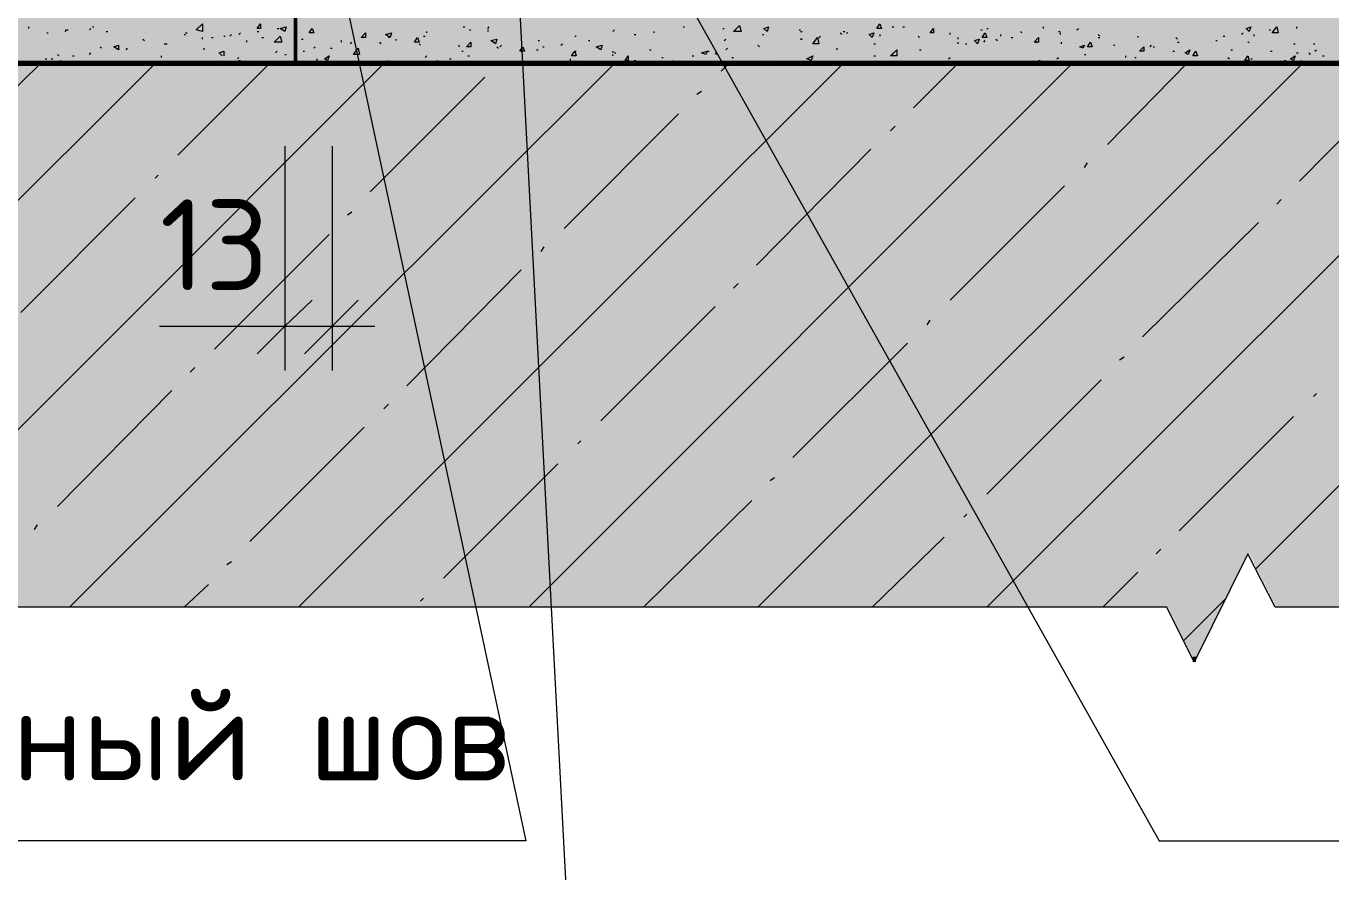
# Model space of a CAD drawing. Header units: millimetres. Extents: x -84737 to 172119, y -43083 to 59399.
# Drawn here: x -75703 to -72084, y -28638 to -26294 of the extents above; entities that cross this region are included whole.
import ezdxf

# ---------------------------------------------------------------- set-up
doc = ezdxf.new("R2010")
doc.units = ezdxf.units.MM
doc.layers.add('PDF _Геометрия', color=7, linetype='Continuous')
doc.layers.add('PDF _Текст', color=7, linetype='Continuous')
doc.layers.add('PDF _Сплошная заливка', color=7, linetype='Continuous', true_color=0xffffff)
doc.styles.add('PDF ISOCPEUR', font='isocpeur.ttf')

msp = doc.modelspace()

# ---------------------------------------------------------------- hatches: boundary and pattern name
at = {"layer": 'PDF _Сплошная заливка', "transparency": 33554559}
for points in [[(-74956, -26198.9), (-74985.6, -26198.9), (-74985.6, -25898.4), (-75226.8, -25898.4), (-76208.8, -25915.3), (-76450.1, -25919.6), (-77677.5, -25940.7), (-77677.5, -26397.8), (-74956, -26397.8)], [(-65864.4, -26296.3), (-65966, -26245.5), (-74956, -26245.5), (-74956, -26397.8), (-65864.4, -26397.8)], [(-72238.6, -27904.6), (-65864.4, -27904.6), (-65864.4, -26397.8), (-77677.5, -26397.8), (-77677.5, -26668.7), (-77664.8, -26668.7), (-77529.4, -26736.4), (-77533.6, -26740.7), (-77829.9, -26888.8), (-77677.5, -26965), (-77677.5, -27904.6), (-72534.9, -27904.6), (-72534.9, -27913.1), (-72530.7, -27913.1), (-72530.7, -27921.6), (-72526.5, -27921.6), (-72526.5, -27930), (-72522.2, -27930), (-72522.2, -27938.5), (-72518, -27938.5), (-72518, -27947), (-72513.8, -27947), (-72513.8, -27955.4), (-72509.5, -27955.4), (-72509.5, -27963.9), (-72505.3, -27963.9), (-72505.3, -27972.4), (-72501.1, -27972.4), (-72501.1, -27980.8), (-72496.8, -27980.8), (-72496.8, -27989.3), (-72492.6, -27989.3), (-72492.6, -27997.8), (-72488.4, -27997.8), (-72488.4, -28006.2), (-72484.1, -28006.2), (-72484.1, -28014.7), (-72479.9, -28014.7), (-72479.9, -28023.2), (-72475.7, -28023.2), (-72475.7, -28031.6), (-72471.4, -28031.6), (-72471.4, -28040.1), (-72467.2, -28040.1), (-72467.2, -28048.5), (-72458.7, -28044.3), (-72314.8, -27756.5), (-72310.6, -27756.5), (-72306.4, -27760.7), (-72306.4, -27769.2), (-72302.1, -27769.2), (-72302.1, -27777.7), (-72297.9, -27777.7), (-72297.9, -27786.1), (-72293.7, -27786.1), (-72293.7, -27794.6), (-72289.4, -27794.6), (-72289.4, -27803.1), (-72285.2, -27803.1), (-72285.2, -27811.5), (-72281, -27811.5), (-72281, -27820), (-72276.7, -27820), (-72276.7, -27828.5), (-72272.5, -27828.5), (-72272.5, -27836.9), (-72268.3, -27836.9), (-72268.3, -27845.4), (-72264, -27845.4), (-72264, -27853.8), (-72259.8, -27853.8), (-72259.8, -27862.3), (-72255.6, -27862.3), (-72255.6, -27870.8), (-72251.3, -27870.8), (-72251.3, -27879.2), (-72247.1, -27879.2), (-72247.1, -27887.7), (-72242.9, -27887.7), (-72242.9, -27896.2), (-72238.6, -27896.2)]]:
    msp.add_hatch(color=256, dxfattribs=at).paths.add_polyline_path(points)

# ---------------------------------------------------------------- linework, layer by layer
at = {"layer": 'PDF _Геометрия', "lineweight": 9}
for points in [[(-74913.6, -25771.4), (-74316.8, -28552.2), (-74532.7, -28552.2), (-80534.5, -28552.2)], [(-74342.2, -26097.3), (-74164.5, -29466.5), (-74532.7, -29466.5), (-80534.5, -29466.5)], [(-73868.2, -26224.3), (-72560.3, -28552.2), (-66562.8, -28552.2)], [(-75696.7, -26296.3), (-75696.7, -26300.5)], [(-75595.1, -26309), (-75590.8, -26304.7), (-75586.6, -26304.7)], [(-75527.4, -26304.7), (-75523.1, -26300.5)], [(-75518.9, -26296.3), (-75514.7, -26296.3)], [(-75480.8, -26309), (-75476.6, -26309)], [(-75061.8, -26309), (-75057.5, -26309)], [(-75006.7, -26300.5), (-75002.5, -26300.5)], [(-74854.4, -26296.3), (-74854.4, -26296.3)], [(-74592, -26313.2), (-74592, -26309)], [(-74490.4, -26296.3), (-74486.1, -26296.3)], [(-74473.4, -26304.7), (-74469.2, -26304.7)], [(-74422.7, -26300.5), (-74418.4, -26296.3)], [(-74422.7, -26304.7), (-74422.7, -26309)], [(-74075.6, -26309), (-74071.3, -26304.7)], [(-73961.3, -26313.2), (-73961.3, -26309)], [(-73885.1, -26300.5), (-73885.1, -26300.5)], [(-73880.9, -26296.3), (-73876.7, -26296.3)], [(-73770.8, -26300.5), (-73766.6, -26300.5)], [(-73720, -26304.7), (-73720, -26304.7)], [(-73660.8, -26304.7), (-73660.8, -26304.7)], [(-73559.2, -26304.7), (-73555, -26304.7)], [(-73555, -26309), (-73550.7, -26309)], [(-73436.5, -26309), (-73432.2, -26309)], [(-73301, -26296.3), (-73296.8, -26296.3)], [(-73271.4, -26296.3), (-73267.2, -26296.3)], [(-73161.3, -26300.5), (-73161.3, -26300.5)], [(-73055.5, -26304.7), (-73051.3, -26304.7)], [(-73038.6, -26300.5), (-73034.4, -26300.5)], [(-72945.5, -26309), (-72941.3, -26313.2)], [(-72882, -26296.3), (-72882, -26300.5)], [(-72839.7, -26309), (-72835.4, -26309)], [(-72788.9, -26304.7), (-72784.6, -26300.5)], [(-72518, -26296.3), (-72518, -26296.3)], [(-72255.6, -26304.7), (-72251.3, -26304.7)], [(-72179.4, -26296.3), (-72179.4, -26300.5)], [(-72103.2, -26309), (-72103.2, -26309)], [(-75645.9, -26313.2), (-75641.6, -26313.2)], [(-75628.9, -26317.4), (-75628.9, -26317.4)], [(-75379.2, -26330.1), (-75375, -26334.4)], [(-75370.7, -26313.2), (-75370.7, -26313.2)], [(-75320, -26342.8), (-75315.7, -26342.8), (-75311.5, -26342.8)], [(-75264.9, -26317.4), (-75260.7, -26317.4)], [(-75260.7, -26313.2), (-75256.5, -26313.2)], [(-75214.1, -26330.1), (-75214.1, -26325.9)], [(-75188.7, -26325.9), (-75184.5, -26325.9)], [(-75154.9, -26321.7), (-75150.7, -26321.7)], [(-75138, -26321.7), (-75133.7, -26317.4)], [(-75112.6, -26317.4), (-75108.3, -26313.2)], [(-75091.4, -26334.4), (-75091.4, -26338.6)], [(-75049.1, -26325.9), (-75044.8, -26325.9)], [(-74972.9, -26317.4), (-74972.9, -26317.4)], [(-74939, -26330.1), (-74934.8, -26330.1)], [(-74829, -26334.4), (-74829, -26338.6)], [(-74803.6, -26342.8), (-74799.4, -26338.6)], [(-74727.4, -26338.6), (-74727.4, -26338.6)], [(-74723.2, -26338.6), (-74718.9, -26342.8)], [(-74697.8, -26325.9), (-74693.5, -26321.7)], [(-74676.6, -26334.4), (-74676.6, -26330.1)], [(-74613.1, -26342.8), (-74608.9, -26347.1)], [(-74600.4, -26321.7), (-74596.2, -26321.7)], [(-74541.2, -26325.9), (-74541.2, -26325.9)], [(-74283, -26334.4), (-74278.7, -26334.4)], [(-74219.5, -26347.1), (-74215.3, -26342.8)], [(-74181.4, -26321.7), (-74177.2, -26321.7)], [(-74143.3, -26334.4), (-74139.1, -26334.4)], [(-74016.3, -26317.4), (-74012.1, -26317.4)], [(-73838.6, -26325.9), (-73838.6, -26325.9)], [(-73766.6, -26334.4), (-73762.4, -26330.1)], [(-73660.8, -26317.4), (-73656.6, -26317.4)], [(-73504.2, -26325.9), (-73500, -26321.7)], [(-73444.9, -26313.2), (-73440.7, -26317.4)], [(-73428, -26313.2), (-73423.8, -26313.2)], [(-73351.8, -26342.8), (-73347.6, -26342.8)], [(-73334.9, -26317.4), (-73334.9, -26321.7)], [(-73246, -26330.1), (-73246, -26330.1)], [(-73229.1, -26321.7), (-73224.8, -26325.9)], [(-73140.2, -26317.4), (-73140.2, -26313.2)], [(-73119, -26325.9), (-73119, -26330.1)], [(-73119, -26338.6), (-73119, -26342.8)], [(-73097.9, -26342.8), (-73093.6, -26342.8)], [(-73047.1, -26338.6), (-73042.8, -26334.4)], [(-73013.2, -26330.1), (-73009, -26334.4)], [(-73000.5, -26317.4), (-73000.5, -26321.7)], [(-72970.9, -26325.9), (-72966.6, -26325.9)], [(-72903.2, -26338.6), (-72898.9, -26338.6)], [(-72835.4, -26313.2), (-72835.4, -26317.4)], [(-72831.2, -26342.8), (-72831.2, -26338.6)], [(-72793.1, -26342.8), (-72793.1, -26342.8)], [(-72729.6, -26317.4), (-72725.4, -26321.7)], [(-72729.6, -26325.9), (-72725.4, -26325.9)], [(-72623.8, -26313.2), (-72623.8, -26313.2)], [(-72619.6, -26321.7), (-72619.6, -26325.9)], [(-72513.8, -26325.9), (-72509.5, -26330.1)], [(-72509.5, -26338.6), (-72505.3, -26338.6)], [(-72416.4, -26338.6), (-72416.4, -26338.6)], [(-72403.7, -26334.4), (-72399.5, -26334.4)], [(-72382.6, -26321.7), (-72378.3, -26321.7)], [(-72331.8, -26317.4), (-72327.5, -26313.2)], [(-72314.8, -26338.6), (-72310.6, -26338.6)], [(-72297.9, -26317.4), (-72297.9, -26321.7)], [(-72293.7, -26338.6), (-72293.7, -26338.6)], [(-72209, -26321.7), (-72209, -26321.7)], [(-72187.9, -26342.8), (-72183.6, -26342.8)], [(-72132.8, -26342.8), (-72128.6, -26342.8)], [(-75616.2, -26372.4), (-75612, -26376.7)], [(-75573.9, -26376.7), (-75569.7, -26376.7)], [(-75527.4, -26372.4), (-75523.1, -26368.2)], [(-75497.7, -26351.3), (-75493.5, -26355.5)], [(-75442.7, -26359.8), (-75442.7, -26359.8)], [(-75425.8, -26359.8), (-75421.5, -26355.5)], [(-75391.9, -26351.3), (-75391.9, -26351.3)], [(-75328.4, -26376.7), (-75328.4, -26380.9)], [(-75209.9, -26355.5), (-75209.9, -26359.8)], [(-75159.1, -26376.7), (-75167.6, -26368.2), (-75154.9, -26364), (-75154.9, -26376.7)], [(-75116.8, -26385.1), (-75112.6, -26380.9)], [(-75011, -26368.2), (-75006.7, -26364)], [(-74985.6, -26372.4), (-74981.4, -26372.4)], [(-74934.8, -26364), (-74930.6, -26364)], [(-74905.2, -26355.5), (-74900.9, -26351.3)], [(-74858.6, -26355.5), (-74854.4, -26355.5)], [(-74778.2, -26368.2), (-74778.2, -26368.2)], [(-74659.7, -26347.1), (-74659.7, -26347.1)], [(-74596.2, -26380.9), (-74592, -26376.7)], [(-74503.1, -26347.1), (-74503.1, -26351.3)], [(-74494.6, -26364), (-74490.4, -26364)], [(-74477.7, -26376.7), (-74473.4, -26376.7)], [(-74397.3, -26351.3), (-74393, -26355.5)], [(-74397.3, -26368.2), (-74397.3, -26368.2)], [(-74388.8, -26351.3), (-74384.6, -26347.1)], [(-74287.2, -26359.8), (-74283, -26359.8)], [(-74270.3, -26351.3), (-74266, -26351.3)], [(-74181.4, -26364), (-74177.2, -26364)], [(-74075.6, -26364), (-74075.6, -26368.2)], [(-74075.6, -26376.7), (-74075.6, -26372.4)], [(-74071.3, -26368.2), (-74067.1, -26368.2)], [(-73974, -26359.8), (-73969.8, -26359.8)], [(-73961.3, -26372.4), (-73961.3, -26372.4)], [(-73957.1, -26347.1), (-73957.1, -26347.1)], [(-73940.1, -26380.9), (-73935.9, -26380.9)], [(-73868.2, -26347.1), (-73868.2, -26347.1)], [(-73855.5, -26376.7), (-73851.3, -26376.7)], [(-73813.2, -26364), (-73808.9, -26364)], [(-73792, -26368.2), (-73787.8, -26372.4)], [(-73762.4, -26359.8), (-73758.1, -26355.5)], [(-73745.4, -26380.9), (-73741.2, -26380.9)], [(-73682, -26347.1), (-73682, -26347.1)], [(-73673.5, -26347.1), (-73669.3, -26351.3)], [(-73559.2, -26372.4), (-73559.2, -26372.4)], [(-73453.4, -26359.8), (-73453.4, -26355.5)], [(-73356, -26380.9), (-73356, -26380.9)], [(-73351.8, -26376.7), (-73347.6, -26376.7)], [(-73301, -26372.4), (-73296.8, -26368.2)], [(-73237.5, -26359.8), (-73237.5, -26359.8)], [(-73224.8, -26359.8), (-73220.6, -26359.8)], [(-73144.4, -26385.1), (-73140.2, -26380.9)], [(-73038.6, -26368.2), (-73038.6, -26368.2)], [(-72937, -26355.5), (-72937, -26355.5)], [(-72843.9, -26385.1), (-72839.7, -26380.9)], [(-72767.7, -26372.4), (-72763.5, -26372.4)], [(-72687.3, -26347.1), (-72683.1, -26347.1)], [(-72653.4, -26376.7), (-72653.4, -26380.9)], [(-72636.5, -26355.5), (-72636.5, -26355.5)], [(-72628, -26380.9), (-72623.8, -26380.9)], [(-72585.7, -26351.3), (-72581.5, -26347.1)], [(-72577.3, -26351.3), (-72573, -26351.3)], [(-72534.9, -26359.8), (-72534.9, -26359.8)], [(-72522.2, -26364), (-72518, -26364)], [(-72467.2, -26355.5), (-72467.2, -26355.5)], [(-72416.4, -26351.3), (-72416.4, -26351.3)], [(-72369.9, -26380.9), (-72365.6, -26385.1)], [(-72361.4, -26359.8), (-72357.2, -26359.8)], [(-72251.3, -26364), (-72251.3, -26364)], [(-72251.3, -26364), (-72247.1, -26364)], [(-72179.4, -26368.2), (-72175.2, -26368.2)], [(-72145.5, -26368.2), (-72141.3, -26372.4)], [(-72128.6, -26364), (-72124.4, -26359.8)], [(-72107.4, -26376.7), (-72103.2, -26376.7)], [(-76856.4, -27904.6), (-75345.4, -26397.8)], [(-76217.3, -27904.6), (-74710.5, -26397.8)], [(-75819.4, -26550.2), (-75662.8, -26397.8)], [(-75700.9, -26393.6), (-75696.7, -26393.6)], [(-75650.1, -26385.1), (-75645.9, -26385.1)], [(-75633.2, -26385.1), (-75628.9, -26385.1)], [(-75616.2, -26397.8), (-75607.8, -26389.4), (-75607.8, -26397.8)], [(-75582.4, -27904.6), (-74071.3, -26397.8)], [(-75446.9, -26397.8), (-75446.9, -26397.8)], [(-75281.9, -26651.8), (-75027.9, -26397.8)], [(-75218.4, -26397.8), (-75214.1, -26393.6)], [(-75112.6, -26389.4), (-75108.3, -26389.4)], [(-74947.5, -27904.6), (-73436.5, -26397.8)], [(-74896.7, -26385.1), (-74896.7, -26389.4)], [(-74697.8, -26393.6), (-74697.8, -26389.4)], [(-74575, -26397.8), (-74570.8, -26393.6), (-74570.8, -26397.8), (-74562.3, -26389.4), (-74562.3, -26397.8)], [(-74528.5, -26385.1), (-74524.2, -26385.1)], [(-74308.4, -27904.6), (-72801.6, -26397.8)], [(-74194.1, -26385.1), (-74194.1, -26389.4)], [(-74181.4, -26389.4), (-74181.4, -26389.4)], [(-74016.3, -26389.4), (-74012.1, -26389.4)], [(-73910.5, -26389.4), (-73906.3, -26393.6)], [(-73893.6, -26397.8), (-73889.3, -26389.4), (-73885.1, -26397.8)], [(-73775.1, -26419), (-73753.9, -26397.8)], [(-73673.5, -27904.6), (-72162.5, -26397.8)], [(-73660.8, -26385.1), (-73660.8, -26385.1)], [(-73635.4, -26385.1), (-73635.4, -26385.1)], [(-73529.6, -26389.4), (-73525.3, -26393.6)], [(-73483, -26393.6), (-73478.8, -26393.6)], [(-73419.5, -26393.6), (-73415.3, -26397.8)], [(-73250.2, -26397.8), (-73246, -26397.8)], [(-73241.8, -26520.6), (-73119, -26397.8)], [(-73237.5, -26397.8), (-73229.1, -26393.6), (-73229.1, -26397.8)], [(-73076.7, -26397.8), (-73072.5, -26393.6), (-73072.5, -26397.8)], [(-73038.6, -27904.6), (-71527.6, -26397.8)], [(-72894.7, -26389.4), (-72890.5, -26389.4)], [(-72729.6, -26393.6), (-72729.6, -26393.6)], [(-72704.2, -26622.2), (-72484.1, -26397.8)], [(-72382.6, -26397.8), (-72382.6, -26393.6)], [(-72306.4, -26385.1), (-72302.1, -26385.1)], [(-72293.7, -27798.8), (-70892.7, -26397.8)], [(-72213.3, -26389.4), (-72209, -26389.4)], [(-72170.9, -26397.8), (-72166.7, -26389.4), (-72166.7, -26397.8)], [(-72170.9, -26723.8), (-71853.5, -26402.1)], [(-74748.6, -26753.4), (-74431.1, -26435.9)], [(-73842.8, -26482.5), (-73830.1, -26474)], [(-74211, -26855), (-73893.6, -26537.5)], [(-73305.3, -26584.1), (-73292.6, -26571.4)], [(-74985.6, -26626.4), (-74985.6, -27125.8), (-74985.6, -27248.6)], [(-74854.4, -26626.4), (-74854.4, -27125.8), (-74854.4, -27248.6)], [(-73677.7, -26956.5), (-73360.3, -26634.9)], [(-75345.4, -26715.3), (-75336.9, -26706.8)], [(-72767.7, -26685.7), (-72759.3, -26673)], [(-73140.2, -27053.9), (-72822.7, -26736.4)], [(-75717.8, -27087.8), (-75400.4, -26770.3)], [(-72234.4, -26787.2), (-72221.7, -26774.5)], [(-74812, -26816.9), (-74799.4, -26808.4)], [(-72606.9, -27155.5), (-72285.2, -26838)], [(-75180.3, -27189.3), (-74862.8, -26871.9)], [(-74274.5, -26918.4), (-74266, -26905.8)], [(-74647, -27290.9), (-74329.5, -26969.2)], [(-73741.2, -27020), (-73728.5, -27007.3)], [(-74109.4, -27388.3), (-73792, -27070.8)], [(-75332.7, -27125.8), (-75061.8, -27125.8), (-74922.1, -27125.8)], [(-75108.3, -27125.8), (-74735.9, -27125.8)], [(-73203.7, -27121.6), (-73195.2, -27108.9)], [(-73576.1, -27489.8), (-73258.7, -27172.4)], [(-72670.4, -27219), (-72657.7, -27210.5)], [(-75248, -27252.8), (-75235.3, -27240.1)], [(-73038.6, -27591.4), (-72721.2, -27274)], [(-75616.2, -27625.3), (-75298.8, -27303.6)], [(-72132.8, -27320.5), (-72124.4, -27312.1)], [(-74710.5, -27354.4), (-74697.8, -27341.7)], [(-72505.3, -27693), (-72187.9, -27375.6)], [(-75082.9, -27722.6), (-74765.5, -27405.2)], [(-74172.9, -27451.8), (-74164.5, -27443.3)], [(-74545.4, -27824.2), (-74228, -27506.8)], [(-73639.6, -27553.3), (-73626.9, -27544.9)], [(-73990.9, -27904.6), (-73690.4, -27608.4)], [(-73102.1, -27654.9), (-73093.6, -27646.5)], [(-75679.7, -27688.8), (-75671.3, -27676.1)], [(-73356, -27904.6), (-73157.1, -27709.9)], [(-65614.7, -27904.6), (-72238.6, -27904.6), (-72314.8, -27756.5), (-72463, -28057), (-72539.2, -27904.6), (-77677.5, -27904.6)], [(-72568.8, -27756.5), (-72556.1, -27743.8)], [(-75146.4, -27786.1), (-75133.7, -27777.7)], [(-72716.9, -27904.6), (-72619.6, -27807.3)], [(-75264.9, -27904.6), (-75197.2, -27841.1)], [(-74608.9, -27887.7), (-74600.4, -27879.2)], [(-72492.6, -27997.8), (-72378.3, -27883.5)]]:
    msp.add_lwpolyline(points, dxfattribs=at)
at = {"layer": 'PDF _Геометрия', "lineweight": 50}
for points in [[(-73605.8, -25868.8), (-65864.4, -25868.8), (-73605.8, -25868.8), (-73605.8, -26245.5), (-65974.4, -26245.5), (-74956, -26245.5), (-74956, -26397.8), (-65864.4, -26397.8)], [(-77677.5, -25919.6), (-77677.5, -25945), (-74985.6, -25898.4), (-77677.5, -25945), (-77677.5, -26397.8), (-74956, -26397.8), (-74956, -26198.9)]]:
    msp.add_lwpolyline(points, dxfattribs=at)
at = {"layer": 'PDF _Геометрия', "lineweight": 9}
for points in [[(-75214.1, -26309), (-75231.1, -26304.7), (-75214.1, -26287.8)], [(-75053.3, -26287.8), (-75053.3, -26300.5), (-75061.8, -26300.5)], [(-74981.4, -26296.3), (-74985.6, -26309), (-74998.3, -26300.5)], [(-74909.4, -26300.5), (-74905.2, -26313.2), (-74917.9, -26313.2)], [(-73720, -26309), (-73741.2, -26309), (-73724.3, -26292)], [(-73643.9, -26296.3), (-73648.1, -26309), (-73656.6, -26300.5)], [(-73334.9, -26287.8), (-73330.6, -26300.5), (-73343.3, -26300.5)], [(-73186.7, -26300.5), (-73186.7, -26313.2), (-73195.2, -26313.2)], [(-72306.4, -26296.3), (-72310.6, -26309), (-72319.1, -26300.5)], [(-72230.2, -26313.2), (-72247.1, -26313.2), (-72234.4, -26296.3)], [(-74994, -26338.6), (-75015.2, -26338.6), (-74998.3, -26321.7)], [(-74761.3, -26313.2), (-74761.3, -26325.9), (-74774, -26325.9)], [(-74689.3, -26313.2), (-74693.5, -26325.9), (-74706.2, -26317.4)], [(-74617.4, -26325.9), (-74613.1, -26338.6), (-74625.8, -26338.6)], [(-74469.2, -26338.6), (-74469.2, -26351.3), (-74481.9, -26351.3)], [(-74397.3, -26330.1), (-74401.5, -26342.8), (-74414.2, -26334.4)], [(-73550.7, -26330.1), (-73555, -26330.1)], [(-73504.2, -26342.8), (-73521.1, -26342.8), (-73508.4, -26325.9)], [(-73351.8, -26313.2), (-73356, -26325.9), (-73364.5, -26317.4)], [(-73059.8, -26330.1), (-73064, -26342.8), (-73072.5, -26334.4)], [(-73042.8, -26313.2), (-73038.6, -26325.9), (-73051.3, -26325.9)], [(-72894.7, -26325.9), (-72894.7, -26338.6), (-72907.4, -26338.6)], [(-72750.8, -26338.6), (-72746.6, -26351.3), (-72759.3, -26351.3)], [(-75446.9, -26347.1), (-75446.9, -26359.8), (-75459.6, -26351.3)], [(-74862.8, -26376.7), (-74867.1, -26389.4), (-74875.5, -26385.1)], [(-74778.2, -26372.4), (-74795.1, -26372.4), (-74782.4, -26355.5)], [(-74325.3, -26351.3), (-74321.1, -26364), (-74333.8, -26364)], [(-74181.4, -26364), (-74177.2, -26376.7), (-74189.9, -26376.7)], [(-74105.2, -26347.1), (-74109.4, -26359.8), (-74122.1, -26351.3)], [(-74033.3, -26376.7), (-74033.3, -26389.4), (-74041.7, -26389.4)], [(-73813.2, -26364), (-73817.4, -26372.4), (-73830.1, -26368.2)], [(-73521.1, -26376.7), (-73525.3, -26389.4), (-73538, -26385.1)], [(-73288.3, -26376.7), (-73305.3, -26376.7), (-73288.3, -26359.8)], [(-72767.7, -26347.1), (-72772, -26355.5), (-72780.4, -26351.3)], [(-72602.6, -26351.3), (-72602.6, -26364), (-72615.3, -26364)], [(-72475.7, -26359.8), (-72479.9, -26372.4), (-72488.4, -26368.2)], [(-72458.7, -26364), (-72454.5, -26376.7), (-72467.2, -26376.7)], [(-72314.8, -26376.7), (-72310.6, -26389.4), (-72323.3, -26389.4)], [(-72183.6, -26376.7), (-72187.9, -26389.4), (-72196.3, -26385.1)]]:
    msp.add_lwpolyline(points, close=True, dxfattribs=at)
at = {"layer": 'PDF _Геометрия', "lineweight": 70}
for points in [[(-65864.4, -26397.8), (-77677.5, -26397.8)], [(-72467.2, -28048.5), (-72458.7, -28048.5)]]:
    msp.add_lwpolyline(points, dxfattribs=at)
at = {"layer": 'PDF _Геометрия', "lineweight": 20}
for points in [[(-74909.4, -27053.9), (-74985.6, -27125.8), (-75061.8, -27202)], [(-74782.4, -27053.9), (-74854.4, -27125.8), (-74930.6, -27202)]]:
    msp.add_lwpolyline(points, dxfattribs=at)

# ---------------------------------------------------------------- texts
at = {"layer": 'PDF _Текст', "attachment_point": 4, "style": 'PDF ISOCPEUR'}
for s, insert, char_height in [('13', (-75332.3, -26900.2), 251.73), ('технический деформационный шов', (-80005.2, -28292.5), 252.341)]:
    msp.add_mtext(s, dxfattribs=dict(at, insert=insert, char_height=char_height))

doc.saveas('drawing.dxf')
